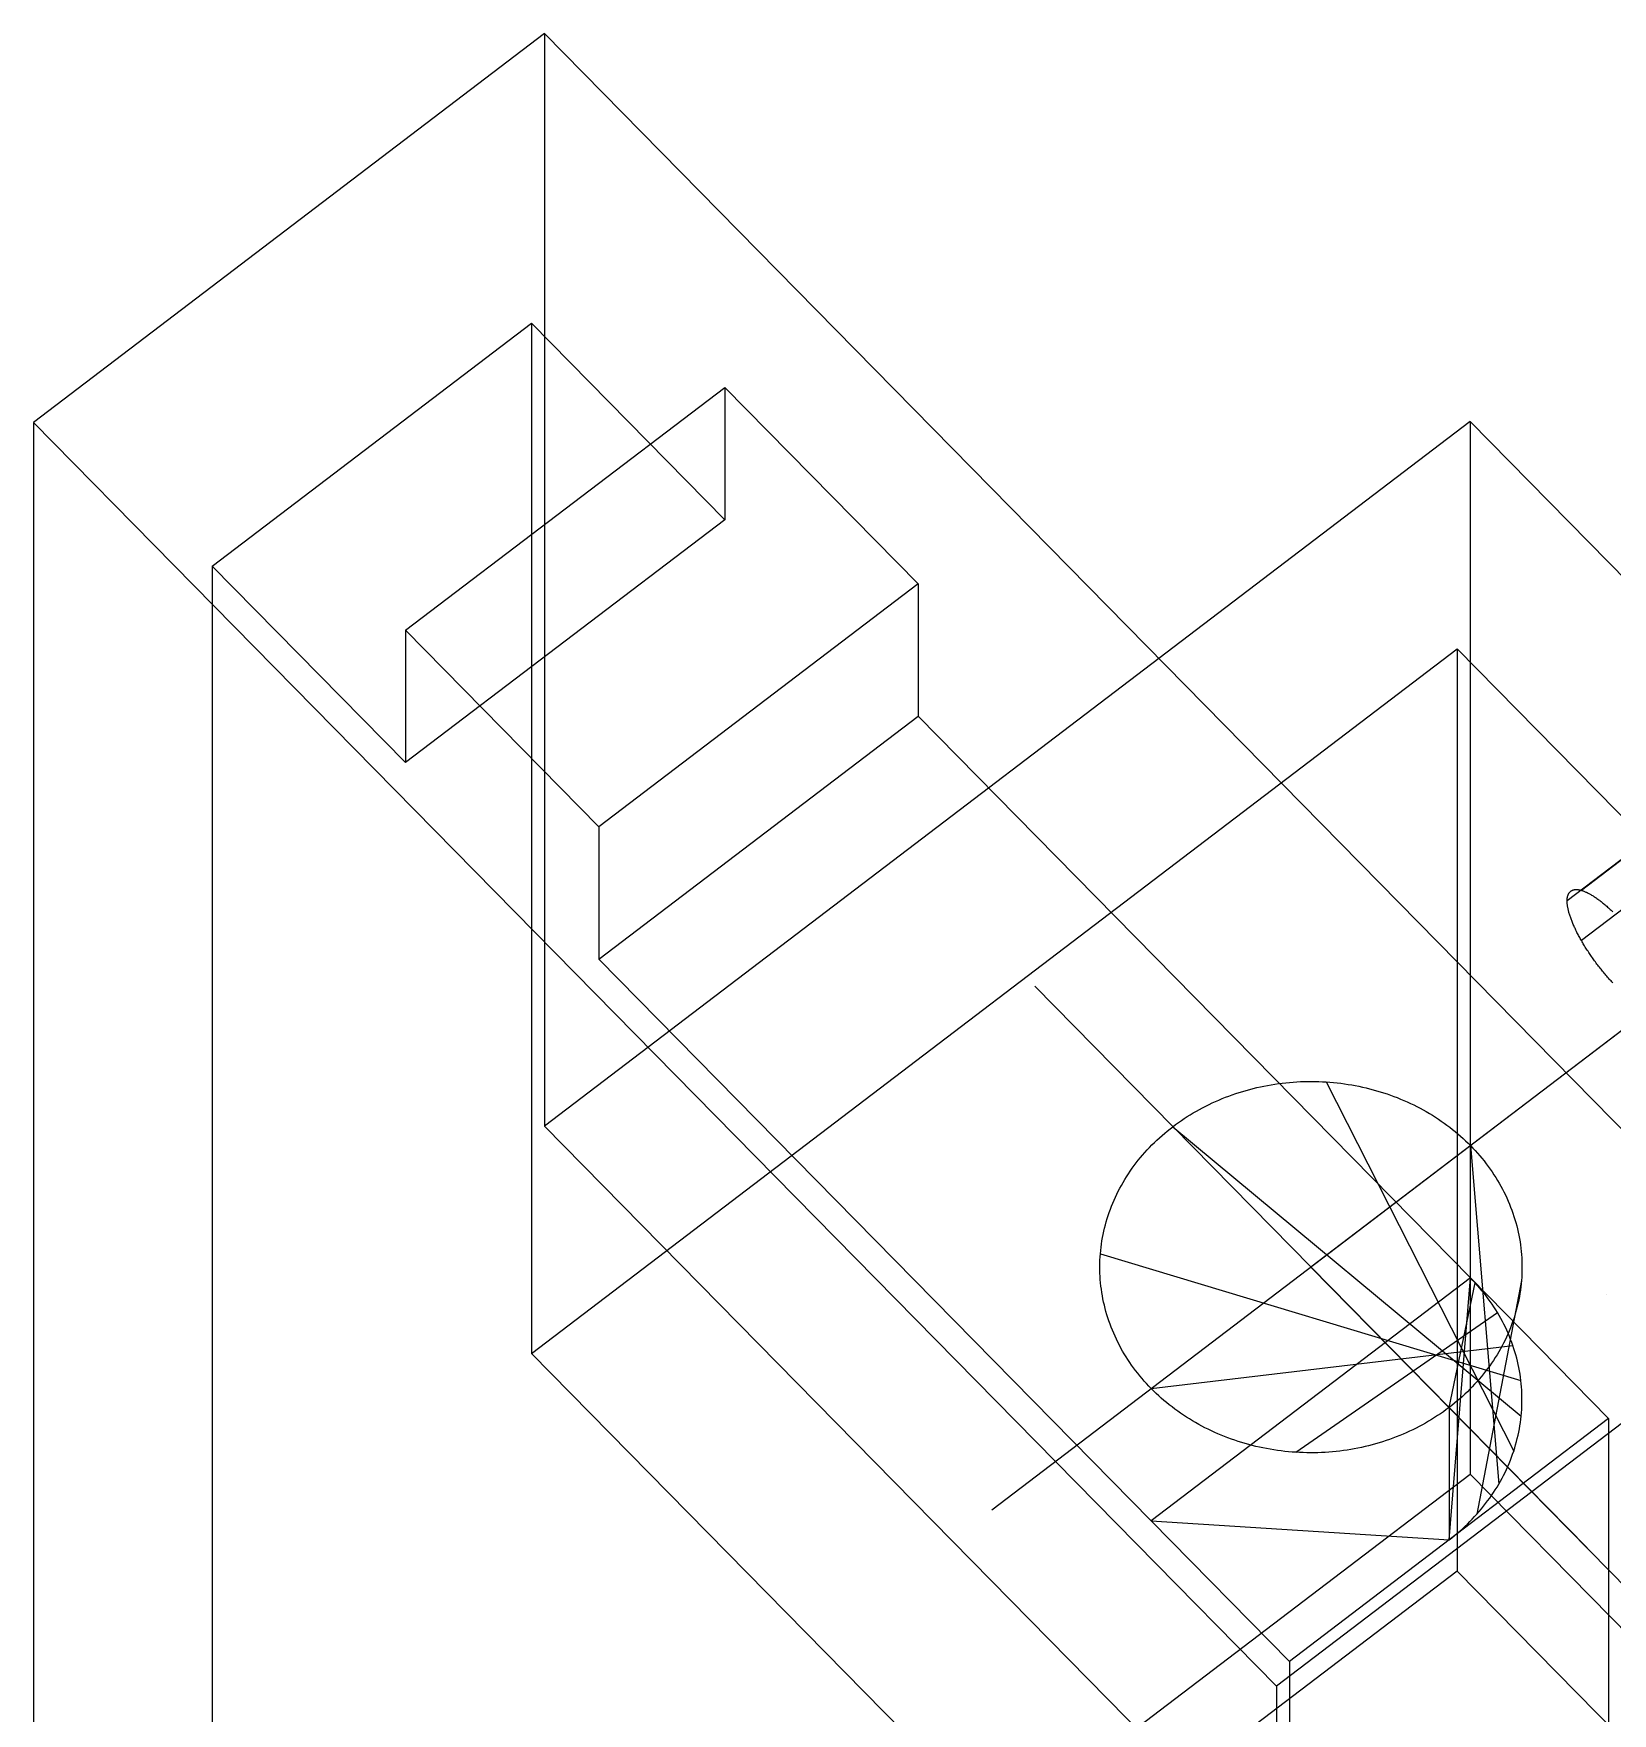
# Model space of a CAD drawing. Extents: x 0.1 to 1.91, y 6.56 to 8.08.
# Drawn here: x 0.8772 to 1.3004, y 7.6262 to 8.0766 of the extents above; entities that cross this region are included whole.
import ezdxf

# ---------------------------------------------------------------- set-up
doc = ezdxf.new("R2010")
doc.units = 0
doc.layers.get('0').update_dxf_attribs({"linetype": 'CONTINUOUS'})

msp = doc.modelspace()

# ---------------------------------------------------------------- linework, layer by layer
at = {"color": 7, "const_width": 0.000000113}
msp.add_lwpolyline([(1.27452, 7.72946), (1.29275, 7.74334), (1.30321, 7.77682), (1.3092, 7.77072), (1.30356, 7.75338), (1.30246, 7.75018), (1.30129, 7.74705), (1.30007, 7.74399), (1.30361, 7.74455), (1.3075, 7.74511), (1.31173, 7.74564), (1.3316, 7.74794), (1.33734, 7.7421), (1.29768, 7.73833), (1.27945, 7.72445), (1.27452, 7.72946)], dxfattribs=at)
at = {"color": 9}
for points in [[(1.01411, 8.07659, -0.17854), (0.8772, 7.97236, -0.12227)], [(1.01411, 8.07659, -0.17854), (0.8772, 7.97236, -0.12227)], [(1.01411, 8.07659, -0.17854), (1.01411, 7.78365, -0.72117)], [(1.01411, 8.07659, -0.17854), (1.34724, 7.73775, 0.00439)], [(1.01411, 8.07659, -0.17854), (1.34724, 7.73775, 0.00439)], [(1.01411, 8.07659, -0.17854), (1.01411, 7.78365, -0.72117)], [(0.92508, 7.93384, -0.18634), (1.01065, 7.99898, -0.22151)], [(0.92508, 7.93384, -0.18634), (1.01065, 7.99898, -0.22151)], [(1.01065, 7.99898, -0.22151), (1.06247, 7.94627, -0.19305)], [(1.01065, 7.99898, -0.22151), (1.06247, 7.94627, -0.19305)], [(1.01065, 7.99898, -0.22151), (1.01065, 7.7227, -0.73327)], [(1.01065, 7.99898, -0.22151), (1.01065, 7.7227, -0.73327)], [(0.9769, 7.91661, -0.09217), (1.06247, 7.98175, -0.12734)], [(1.06247, 7.98175, -0.12734), (1.06247, 7.94627, -0.19305)], [(1.06247, 7.98175, -0.12734), (1.06247, 7.94627, -0.19305)], [(1.06247, 7.98175, -0.12734), (1.11429, 7.92904, -0.09888)], [(0.8772, 7.97236, -0.12227), (1.21033, 7.63352, 0.06065)], [(0.8772, 7.97236, -0.12227), (0.8772, 7.39723, -1.18762)], [(0.8772, 7.97236, -0.12227), (1.21033, 7.63352, 0.06065)], [(0.8772, 7.97236, -0.12227), (0.8772, 7.39723, -1.18762)], [(1.26226, 7.97256, -0.82316), (1.01411, 7.78365, -0.72117)], [(1.26226, 7.97256, -0.82316), (1.01411, 7.78365, -0.72117)], [(1.59539, 7.63372, -0.64023), (1.26226, 7.97256, -0.82316)], [(1.26226, 7.97256, -0.82316), (1.26226, 7.69037, -1.34588)], [(1.26226, 7.97256, -0.82316), (1.26226, 7.69037, -1.34588)], [(1.59539, 7.63372, -0.64023), (1.26226, 7.97256, -0.82316)], [(1.06247, 7.94627, -0.19305), (0.9769, 7.88113, -0.15788)], [(1.06247, 7.94627, -0.19305), (0.9769, 7.88113, -0.15788)], [(0.9769, 7.88113, -0.15788), (0.92508, 7.93384, -0.18634)], [(0.92508, 7.93384, -0.18634), (0.92508, 7.4103, -1.15611)], [(0.9769, 7.88113, -0.15788), (0.92508, 7.93384, -0.18634)], [(0.92508, 7.93384, -0.18634), (0.92508, 7.4103, -1.15611)], [(1.11429, 7.92904, -0.09888), (1.02872, 7.8639, -0.06372)], [(1.11429, 7.92904, -0.09888), (1.11429, 7.89357, -0.1646)], [(1.11429, 7.92904, -0.09888), (1.11429, 7.89357, -0.1646)], [(0.9769, 7.91661, -0.09217), (0.9769, 7.88113, -0.15788)], [(0.9769, 7.91661, -0.09217), (0.9769, 7.88113, -0.15788)], [(1.02872, 7.8639, -0.06372), (0.9769, 7.91661, -0.09217)], [(1.01065, 7.7227, -0.73327), (1.2588, 7.91161, -0.83526)], [(1.01065, 7.7227, -0.73327), (1.2588, 7.91161, -0.83526)], [(1.2588, 7.91161, -0.83526), (1.54751, 7.61795, -0.67672)], [(1.2588, 7.91161, -0.83526), (1.2588, 7.66436, -1.29326)], [(1.2588, 7.91161, -0.83526), (1.2588, 7.66436, -1.29326)], [(1.2588, 7.91161, -0.83526), (1.54751, 7.61795, -0.67672)], [(1.02872, 7.82842, -0.12943), (1.11429, 7.89357, -0.1646)], [(1.02872, 7.82842, -0.12943), (1.11429, 7.89357, -0.1646)], [(1.11429, 7.89357, -0.1646), (1.26234, 7.74297, -0.0833)], [(1.11429, 7.89357, -0.1646), (1.26234, 7.74297, -0.0833)], [(1.02872, 7.8639, -0.06372), (1.02872, 7.82842, -0.12943)], [(1.02872, 7.8639, -0.06372), (1.02872, 7.82842, -0.12943)], [(1.3139, 7.8636, -0.89935), (1.28823, 7.84406, -0.8888)], [(1.3139, 7.8636, -0.89935), (1.28823, 7.84406, -0.8888)], [(1.31775, 7.86643, -0.88474), (1.29207, 7.84689, -0.87419)], [(1.31775, 7.85294, -0.90973), (1.29207, 7.8334, -0.89918)], [(1.28823, 7.84406, -0.8888), (1.28823, 7.84422, -0.88849), (1.28823, 7.84438, -0.88818), (1.28824, 7.84454, -0.88786), (1.28826, 7.84469, -0.88755), (1.28828, 7.84484, -0.88723), (1.2883, 7.84498, -0.88691), (1.28832, 7.84512, -0.88659), (1.28835, 7.84526, -0.88627), (1.28839, 7.84539, -0.88594), (1.28843, 7.84551, -0.88562), (1.28847, 7.84563, -0.88529), (1.28851, 7.84575, -0.88497), (1.28856, 7.84586, -0.88464), (1.28862, 7.84597, -0.88431), (1.28867, 7.84607, -0.88398), (1.28873, 7.84617, -0.88365), (1.2888, 7.84626, -0.88332), (1.28887, 7.84635, -0.88298), (1.28894, 7.84644, -0.88265), (1.28902, 7.84652, -0.88232), (1.2891, 7.84659, -0.88199), (1.28918, 7.84666, -0.88165), (1.28927, 7.84672, -0.88132), (1.28936, 7.84678, -0.88099), (1.28946, 7.84684, -0.88065), (1.28956, 7.84689, -0.88032), (1.28966, 7.84693, -0.87999), (1.28976, 7.84697, -0.87966), (1.28987, 7.84701, -0.87933), (1.28999, 7.84704, -0.87899), (1.2901, 7.84706, -0.87867), (1.29022, 7.84708, -0.87834), (1.29035, 7.8471, -0.87801), (1.29047, 7.84711, -0.87768), (1.2906, 7.84711, -0.87736), (1.29074, 7.84711, -0.87703), (1.29087, 7.84711, -0.87671), (1.29101, 7.8471, -0.87639), (1.29115, 7.84708, -0.87607), (1.2913, 7.84706, -0.87575), (1.29145, 7.84704, -0.87543), (1.2916, 7.84701, -0.87512), (1.29176, 7.84697, -0.87481), (1.29191, 7.84693, -0.8745), (1.29207, 7.84689, -0.87419), (1.29224, 7.84684, -0.87388), (1.2924, 7.84679, -0.87358), (1.29257, 7.84673, -0.87328), (1.29274, 7.84666, -0.87298), (1.29292, 7.84659, -0.87268), (1.2931, 7.84652, -0.87239), (1.29328, 7.84644, -0.8721), (1.29346, 7.84636, -0.87181), (1.29364, 7.84627, -0.87153), (1.29383, 7.84617, -0.87124), (1.29402, 7.84608, -0.87097), (1.29421, 7.84597, -0.87069), (1.2944, 7.84587, -0.87042), (1.2946, 7.84575, -0.87015), (1.2948, 7.84564, -0.86989), (1.295, 7.84552, -0.86962), (1.2952, 7.84539, -0.86937), (1.2954, 7.84526, -0.86911), (1.29561, 7.84513, -0.86886), (1.29581, 7.84499, -0.86861), (1.29602, 7.84484, -0.86837), (1.29623, 7.8447, -0.86813), (1.29644, 7.84455, -0.8679), (1.29666, 7.84439, -0.86767), (1.29687, 7.84423, -0.86744), (1.29709, 7.84407, -0.86722), (1.29731, 7.8439, -0.867), (1.29752, 7.84372, -0.86679), (1.29774, 7.84355, -0.86658), (1.29796, 7.84337, -0.86638), (1.29819, 7.84318, -0.86618), (1.29841, 7.843, -0.86599), (1.29863, 7.8428, -0.8658), (1.29886, 7.84261, -0.86561), (1.29908, 7.84241, -0.86543), (1.29931, 7.84221, -0.86526), (1.29954, 7.842, -0.86509), (1.29976, 7.84179, -0.86492), (1.29999, 7.84158, -0.86476), (1.30022, 7.84136, -0.86461), (1.30045, 7.84114, -0.86446)], [(1.30045, 7.82211, -0.89972), (1.30022, 7.82235, -0.89982), (1.29999, 7.8226, -0.89991), (1.29976, 7.82285, -0.9), (1.29954, 7.8231, -0.90009), (1.29931, 7.82336, -0.90017), (1.29908, 7.82362, -0.90024), (1.29886, 7.82388, -0.90031), (1.29863, 7.82414, -0.90037), (1.29841, 7.8244, -0.90043), (1.29819, 7.82467, -0.90048), (1.29796, 7.82494, -0.90052), (1.29774, 7.82521, -0.90056), (1.29752, 7.82548, -0.90059), (1.29731, 7.82575, -0.90062), (1.29709, 7.82602, -0.90064), (1.29687, 7.8263, -0.90066), (1.29666, 7.82658, -0.90067), (1.29644, 7.82685, -0.90067), (1.29623, 7.82713, -0.90067), (1.29602, 7.82741, -0.90066), (1.29581, 7.82769, -0.90065), (1.29561, 7.82798, -0.90063), (1.2954, 7.82826, -0.90061), (1.2952, 7.82854, -0.90057), (1.295, 7.82883, -0.90054), (1.2948, 7.82911, -0.9005), (1.2946, 7.8294, -0.90045), (1.2944, 7.82968, -0.90039), (1.29421, 7.82997, -0.90033), (1.29402, 7.83026, -0.90027), (1.29383, 7.83054, -0.9002), (1.29364, 7.83083, -0.90012), (1.29346, 7.83112, -0.90004), (1.29328, 7.8314, -0.89995), (1.2931, 7.83169, -0.89986), (1.29292, 7.83198, -0.89976), (1.29274, 7.83226, -0.89965), (1.29257, 7.83255, -0.89954), (1.2924, 7.83283, -0.89943), (1.29224, 7.83311, -0.89931), (1.29207, 7.8334, -0.89918), (1.29191, 7.83368, -0.89905), (1.29176, 7.83396, -0.89891), (1.2916, 7.83424, -0.89877), (1.29145, 7.83452, -0.89862), (1.2913, 7.8348, -0.89847), (1.29115, 7.83508, -0.89831), (1.29101, 7.83535, -0.89815), (1.29087, 7.83562, -0.89798), (1.29074, 7.8359, -0.89781), (1.2906, 7.83617, -0.89763), (1.29047, 7.83644, -0.89745), (1.29035, 7.83671, -0.89726), (1.29022, 7.83697, -0.89707), (1.2901, 7.83724, -0.89687), (1.28999, 7.8375, -0.89667), (1.28987, 7.83776, -0.89646), (1.28976, 7.83801, -0.89625), (1.28966, 7.83827, -0.89603), (1.28956, 7.83852, -0.89582), (1.28946, 7.83877, -0.89559), (1.28936, 7.83902, -0.89536), (1.28927, 7.83927, -0.89513), (1.28918, 7.83951, -0.89489), (1.2891, 7.83975, -0.89465), (1.28902, 7.83999, -0.89441), (1.28894, 7.84022, -0.89416), (1.28887, 7.84046, -0.89391), (1.2888, 7.84068, -0.89365), (1.28873, 7.84091, -0.89339), (1.28867, 7.84113, -0.89313), (1.28862, 7.84135, -0.89286), (1.28856, 7.84157, -0.89259), (1.28851, 7.84178, -0.89231), (1.28847, 7.84199, -0.89204), (1.28843, 7.8422, -0.89176), (1.28839, 7.8424, -0.89147), (1.28835, 7.8426, -0.89119), (1.28832, 7.8428, -0.8909), (1.2883, 7.84299, -0.89061), (1.28828, 7.84318, -0.89031), (1.28826, 7.84336, -0.89001), (1.28824, 7.84354, -0.88971), (1.28823, 7.84372, -0.88941), (1.28823, 7.84389, -0.88911), (1.28823, 7.84406, -0.8888)], [(1.17677, 7.67783, -0.04813), (1.02872, 7.82842, -0.12943)], [(1.17677, 7.67783, -0.04813), (1.02872, 7.82842, -0.12943)], [(1.25657, 7.70823, 0.02033), (1.25582, 7.70766, 0.02063), (1.25506, 7.70711, 0.02093), (1.25428, 7.70657, 0.02122), (1.2535, 7.70605, 0.0215), (1.2527, 7.70553, 0.02178), (1.2519, 7.70503, 0.02205), (1.25108, 7.70454, 0.02232), (1.25026, 7.70406, 0.02257), (1.24942, 7.70359, 0.02283), (1.24858, 7.70314, 0.02307), (1.24773, 7.7027, 0.02331), (1.24687, 7.70228, 0.02354), (1.246, 7.70186, 0.02376), (1.24512, 7.70146, 0.02398), (1.24424, 7.70108, 0.02418), (1.24335, 7.70071, 0.02438), (1.24245, 7.70035, 0.02458), (1.24154, 7.7, 0.02476), (1.24063, 7.69967, 0.02494), (1.23971, 7.69936, 0.02511), (1.23878, 7.69905, 0.02528), (1.23785, 7.69877, 0.02543), (1.23691, 7.69849, 0.02558), (1.23597, 7.69823, 0.02572), (1.23502, 7.69799, 0.02585), (1.23407, 7.69776, 0.02598), (1.23312, 7.69754, 0.02609), (1.23215, 7.69734, 0.0262), (1.23119, 7.69716, 0.0263), (1.23022, 7.69698, 0.02639), (1.22925, 7.69683, 0.02648), (1.22828, 7.69669, 0.02655), (1.2273, 7.69656, 0.02662), (1.22632, 7.69645, 0.02668), (1.22534, 7.69635, 0.02673), (1.22436, 7.69627, 0.02678), (1.22337, 7.69621, 0.02681), (1.22239, 7.69615, 0.02684), (1.2214, 7.69612, 0.02686), (1.22041, 7.6961, 0.02687), (1.21942, 7.69609, 0.02688), (1.21844, 7.6961, 0.02687), (1.21745, 7.69613, 0.02686), (1.21646, 7.69617, 0.02684), (1.21548, 7.69622, 0.02681), (1.21449, 7.69629, 0.02677), (1.21351, 7.69638, 0.02672), (1.21253, 7.69648, 0.02667), (1.21155, 7.69659, 0.02661), (1.21058, 7.69672, 0.02653), (1.2096, 7.69687, 0.02646), (1.20863, 7.69703, 0.02637), (1.20767, 7.6972, 0.02627), (1.2067, 7.69739, 0.02617), (1.20574, 7.6976, 0.02606), (1.20479, 7.69782, 0.02594), (1.20384, 7.69805, 0.02582), (1.20289, 7.6983, 0.02568), (1.20195, 7.69857, 0.02554), (1.20101, 7.69884, 0.02539), (1.20008, 7.69913, 0.02523), (1.19916, 7.69944, 0.02507), (1.19824, 7.69976, 0.02489), (1.19733, 7.7001, 0.02471), (1.19643, 7.70044, 0.02453), (1.19553, 7.70081, 0.02433), (1.19464, 7.70118, 0.02413), (1.19376, 7.70157, 0.02392), (1.19288, 7.70197, 0.0237), (1.19201, 7.70239, 0.02347), (1.19116, 7.70282, 0.02324), (1.19031, 7.70326, 0.023), (1.18947, 7.70372, 0.02276), (1.18863, 7.70419, 0.0225), (1.18781, 7.70467, 0.02225), (1.187, 7.70516, 0.02198), (1.1862, 7.70567, 0.02171), (1.1854, 7.70619, 0.02143), (1.18462, 7.70672, 0.02114), (1.18385, 7.70726, 0.02085), (1.18309, 7.70781, 0.02055), (1.18234, 7.70838, 0.02024), (1.1816, 7.70896, 0.01993), (1.18088, 7.70955, 0.01961), (1.18016, 7.71015, 0.01929), (1.17946, 7.71076, 0.01896), (1.17877, 7.71138, 0.01862), (1.17809, 7.71201, 0.01828), (1.17743, 7.71265, 0.01794), (1.17677, 7.7133, 0.01758), (1.17613, 7.71397, 0.01723), (1.17551, 7.71464, 0.01686), (1.1749, 7.71532, 0.0165), (1.1743, 7.71601, 0.01612), (1.17371, 7.71671, 0.01575), (1.17314, 7.71742, 0.01536), (1.17258, 7.71813, 0.01498), (1.17204, 7.71886, 0.01458), (1.17151, 7.71959, 0.01419), (1.171, 7.72034, 0.01379), (1.1705, 7.72109, 0.01338), (1.17001, 7.72184, 0.01297), (1.16954, 7.72261, 0.01256), (1.16909, 7.72338, 0.01214), (1.16865, 7.72416, 0.01172), (1.16823, 7.72494, 0.0113), (1.16782, 7.72573, 0.01087), (1.16743, 7.72653, 0.01044), (1.16705, 7.72734, 0.01001), (1.16669, 7.72814, 0.00957), (1.16635, 7.72896, 0.00913), (1.16602, 7.72978, 0.00869), (1.16571, 7.7306, 0.00824), (1.16542, 7.73143, 0.0078), (1.16514, 7.73227, 0.00735), (1.16488, 7.7331, 0.00689), (1.16463, 7.73395, 0.00644), (1.1644, 7.73479, 0.00598), (1.16419, 7.73564, 0.00553), (1.164, 7.73649, 0.00507), (1.16382, 7.73735, 0.0046), (1.16366, 7.7382, 0.00414), (1.16352, 7.73906, 0.00368), (1.16339, 7.73993, 0.00321), (1.16328, 7.74079, 0.00275), (1.16319, 7.74165, 0.00228), (1.16311, 7.74252, 0.00181), (1.16306, 7.74339, 0.00134), (1.16302, 7.74426, 0.00087), (1.16299, 7.74512, 0.00041), (1.16299, 7.74599, -0.00006), (1.163, 7.74686, -0.00053), (1.16302, 7.74773, -0.001), (1.16307, 7.7486, -0.00147), (1.16313, 7.74947, -0.00194), (1.16321, 7.75033, -0.00241), (1.16331, 7.7512, -0.00287), (1.16342, 7.75206, -0.00334), (1.16355, 7.75292, -0.0038), (1.1637, 7.75378, -0.00427), (1.16387, 7.75464, -0.00473), (1.16405, 7.75549, -0.00519), (1.16425, 7.75634, -0.00565), (1.16447, 7.75719, -0.00611), (1.1647, 7.75803, -0.00656), (1.16495, 7.75887, -0.00702), (1.16521, 7.75971, -0.00747), (1.1655, 7.76054, -0.00792), (1.1658, 7.76137, -0.00837), (1.16611, 7.76219, -0.00881), (1.16644, 7.76301, -0.00925), (1.16679, 7.76383, -0.00969), (1.16716, 7.76463, -0.01013), (1.16754, 7.76544, -0.01056), (1.16793, 7.76623, -0.01099), (1.16834, 7.76702, -0.01142), (1.16877, 7.7678, -0.01184), (1.16921, 7.76858, -0.01226), (1.16967, 7.76935, -0.01267), (1.17014, 7.77011, -0.01309), (1.17063, 7.77087, -0.01349), (1.17114, 7.77162, -0.0139), (1.17165, 7.77236, -0.0143), (1.17219, 7.77309, -0.01469), (1.17273, 7.77381, -0.01508), (1.17329, 7.77453, -0.01547), (1.17387, 7.77523, -0.01585), (1.17446, 7.77593, -0.01623), (1.17506, 7.77662, -0.0166), (1.17568, 7.7773, -0.01696), (1.17631, 7.77796, -0.01732), (1.17695, 7.77862, -0.01768), (1.17761, 7.77927, -0.01803), (1.17828, 7.77991, -0.01838), (1.17896, 7.78054, -0.01872), (1.17965, 7.78116, -0.01905), (1.18036, 7.78177, -0.01938), (1.18107, 7.78236, -0.0197), (1.1818, 7.78295, -0.02002), (1.18254, 7.78352, -0.02033), (1.1833, 7.78409, -0.02063), (1.18406, 7.78464, -0.02093), (1.18483, 7.78518, -0.02122), (1.18562, 7.7857, -0.0215), (1.18641, 7.78622, -0.02178), (1.18722, 7.78672, -0.02205), (1.18803, 7.78721, -0.02232), (1.18886, 7.78769, -0.02257), (1.18969, 7.78816, -0.02283), (1.19054, 7.78861, -0.02307), (1.19139, 7.78905, -0.02331), (1.19225, 7.78947, -0.02354), (1.19312, 7.78989, -0.02376), (1.19399, 7.79029, -0.02398), (1.19488, 7.79067, -0.02418), (1.19577, 7.79104, -0.02438), (1.19667, 7.7914, -0.02458), (1.19758, 7.79175, -0.02476), (1.19849, 7.79208, -0.02494), (1.19941, 7.79239, -0.02511), (1.20034, 7.7927, -0.02528), (1.20127, 7.79298, -0.02543), (1.2022, 7.79326, -0.02558), (1.20315, 7.79352, -0.02572), (1.20409, 7.79376, -0.02585), (1.20505, 7.79399, -0.02598), (1.206, 7.79421, -0.02609), (1.20696, 7.79441, -0.0262), (1.20793, 7.79459, -0.0263), (1.2089, 7.79477, -0.02639), (1.20987, 7.79492, -0.02648), (1.21084, 7.79506, -0.02655), (1.21182, 7.79519, -0.02662), (1.2128, 7.7953, -0.02668), (1.21378, 7.7954, -0.02673), (1.21476, 7.79548, -0.02678), (1.21575, 7.79554, -0.02681), (1.21673, 7.7956, -0.02684), (1.21772, 7.79563, -0.02686), (1.21871, 7.79565, -0.02687), (1.21969, 7.79566, -0.02688), (1.22068, 7.79565, -0.02687), (1.22167, 7.79562, -0.02686), (1.22265, 7.79558, -0.02684), (1.22364, 7.79553, -0.02681), (1.22462, 7.79546, -0.02677), (1.22561, 7.79537, -0.02672), (1.22659, 7.79527, -0.02667), (1.22757, 7.79516, -0.02661), (1.22854, 7.79503, -0.02653), (1.22952, 7.79488, -0.02646), (1.23049, 7.79472, -0.02637), (1.23145, 7.79454, -0.02627), (1.23242, 7.79435, -0.02617), (1.23338, 7.79415, -0.02606), (1.23433, 7.79393, -0.02594), (1.23528, 7.7937, -0.02582), (1.23623, 7.79345, -0.02568), (1.23717, 7.79318, -0.02554), (1.2381, 7.79291, -0.02539), (1.23903, 7.79261, -0.02523), (1.23996, 7.79231, -0.02507), (1.24088, 7.79199, -0.02489), (1.24179, 7.79165, -0.02471), (1.24269, 7.79131, -0.02453), (1.24359, 7.79094, -0.02433), (1.24448, 7.79057, -0.02413), (1.24536, 7.79018, -0.02392), (1.24624, 7.78977, -0.0237), (1.2471, 7.78936, -0.02347), (1.24796, 7.78893, -0.02324), (1.24881, 7.78849, -0.023), (1.24965, 7.78803, -0.02276), (1.25048, 7.78756, -0.0225), (1.25131, 7.78708, -0.02225), (1.25212, 7.78659, -0.02198), (1.25292, 7.78608, -0.02171), (1.25371, 7.78556, -0.02143), (1.2545, 7.78503, -0.02114), (1.25527, 7.78449, -0.02085), (1.25603, 7.78393, -0.02055), (1.25678, 7.78337, -0.02024), (1.25751, 7.78279, -0.01993), (1.25824, 7.7822, -0.01961), (1.25896, 7.7816, -0.01929), (1.25966, 7.78099, -0.01896), (1.26035, 7.78037, -0.01862), (1.26103, 7.77974, -0.01828), (1.26169, 7.7791, -0.01794), (1.26234, 7.77845, -0.01758), (1.26298, 7.77778, -0.01723), (1.26361, 7.77711, -0.01686), (1.26422, 7.77643, -0.0165), (1.26482, 7.77574, -0.01612), (1.26541, 7.77504, -0.01575), (1.26598, 7.77433, -0.01536), (1.26654, 7.77361, -0.01498), (1.26708, 7.77289, -0.01458), (1.26761, 7.77216, -0.01419), (1.26812, 7.77141, -0.01379), (1.26862, 7.77066, -0.01338), (1.2691, 7.76991, -0.01297), (1.26957, 7.76914, -0.01256), (1.27003, 7.76837, -0.01214), (1.27047, 7.76759, -0.01172), (1.27089, 7.76681, -0.0113), (1.2713, 7.76602, -0.01087), (1.27169, 7.76522, -0.01044), (1.27206, 7.76441, -0.01001), (1.27242, 7.7636, -0.00957), (1.27277, 7.76279, -0.00913), (1.27309, 7.76197, -0.00869), (1.27341, 7.76115, -0.00824), (1.2737, 7.76032, -0.0078), (1.27398, 7.75948, -0.00735), (1.27424, 7.75865, -0.00689), (1.27449, 7.7578, -0.00644), (1.27471, 7.75696, -0.00598), (1.27492, 7.75611, -0.00553), (1.27512, 7.75526, -0.00507), (1.2753, 7.7544, -0.0046), (1.27546, 7.75355, -0.00414), (1.2756, 7.75269, -0.00368), (1.27573, 7.75182, -0.00321), (1.27584, 7.75096, -0.00275), (1.27593, 7.7501, -0.00228), (1.276, 7.74923, -0.00181), (1.27606, 7.74836, -0.00134), (1.2761, 7.74749, -0.00087), (1.27613, 7.74663, -0.00041), (1.27613, 7.74576, 0.00006), (1.27612, 7.74489, 0.00053), (1.27609, 7.74402, 0.001), (1.27605, 7.74315, 0.00147), (1.27599, 7.74228, 0.00194), (1.27591, 7.74142, 0.00241), (1.27581, 7.74055, 0.00287), (1.27569, 7.73969, 0.00334), (1.27556, 7.73883, 0.0038), (1.27542, 7.73797, 0.00427), (1.27525, 7.73711, 0.00473), (1.27507, 7.73626, 0.00519), (1.27487, 7.73541, 0.00565), (1.27465, 7.73456, 0.00611), (1.27442, 7.73372, 0.00656), (1.27417, 7.73288, 0.00702), (1.2739, 7.73204, 0.00747), (1.27362, 7.73121, 0.00792), (1.27332, 7.73038, 0.00837), (1.27301, 7.72956, 0.00881), (1.27268, 7.72874, 0.00925), (1.27233, 7.72792, 0.00969), (1.27196, 7.72712, 0.01013), (1.27158, 7.72631, 0.01056), (1.27119, 7.72552, 0.01099), (1.27078, 7.72473, 0.01142), (1.27035, 7.72395, 0.01184), (1.26991, 7.72317, 0.01226), (1.26945, 7.7224, 0.01267), (1.26897, 7.72164, 0.01309), (1.26849, 7.72088, 0.01349), (1.26798, 7.72013, 0.0139), (1.26747, 7.71939, 0.0143), (1.26693, 7.71866, 0.01469), (1.26639, 7.71794, 0.01508), (1.26582, 7.71722, 0.01547), (1.26525, 7.71652, 0.01585), (1.26466, 7.71582, 0.01623), (1.26406, 7.71513, 0.0166), (1.26344, 7.71445, 0.01696), (1.26281, 7.71378, 0.01732), (1.26217, 7.71313, 0.01768), (1.26151, 7.71248, 0.01803), (1.26084, 7.71184, 0.01838), (1.26016, 7.71121, 0.01872), (1.25947, 7.71059, 0.01905), (1.25876, 7.70998, 0.01938), (1.25804, 7.70939, 0.0197), (1.25731, 7.7088, 0.02002), (1.25657, 7.70823, 0.02033)], [(1.22364, 7.79553, -0.02681), (1.2739, 7.69656, -0.05824)], [(1.01411, 7.78365, -0.72117), (1.34724, 7.44481, -0.53825)], [(1.01411, 7.78365, -0.72117), (1.34724, 7.44481, -0.53825)], [(1.18254, 7.78352, -0.02033), (1.27591, 7.70594, -0.06331)], [(1.26234, 7.77845, -0.01758), (1.26991, 7.68769, -0.05346)], [(1.16313, 7.74947, -0.00194), (1.27584, 7.71549, -0.06846)], [(1.26234, 7.74297, -0.0833), (1.17677, 7.67783, -0.04813)], [(1.25657, 7.67275, -0.04539), (1.25731, 7.67332, -0.0457), (1.25804, 7.67391, -0.04601), (1.25876, 7.67451, -0.04634), (1.25947, 7.67511, -0.04666), (1.26016, 7.67573, -0.047), (1.26084, 7.67636, -0.04734), (1.26151, 7.677, -0.04768), (1.26217, 7.67765, -0.04803), (1.26281, 7.67831, -0.04839), (1.26344, 7.67898, -0.04875), (1.26406, 7.67966, -0.04912), (1.26466, 7.68034, -0.04949), (1.26525, 7.68104, -0.04986), (1.26582, 7.68175, -0.05025), (1.26639, 7.68246, -0.05063), (1.26693, 7.68319, -0.05102), (1.26747, 7.68392, -0.05142), (1.26798, 7.68466, -0.05182), (1.26849, 7.68541, -0.05222), (1.26897, 7.68616, -0.05263), (1.26945, 7.68692, -0.05304), (1.26991, 7.68769, -0.05346), (1.27035, 7.68847, -0.05387), (1.27078, 7.68925, -0.0543), (1.27119, 7.69004, -0.05472), (1.27158, 7.69084, -0.05515), (1.27196, 7.69164, -0.05559), (1.27233, 7.69245, -0.05602), (1.27268, 7.69326, -0.05646), (1.27301, 7.69408, -0.0569), (1.27332, 7.6949, -0.05735), (1.27362, 7.69573, -0.05779), (1.2739, 7.69656, -0.05824), (1.27417, 7.6974, -0.0587), (1.27442, 7.69824, -0.05915), (1.27465, 7.69909, -0.05961), (1.27487, 7.69993, -0.06006), (1.27507, 7.70078, -0.06052), (1.27525, 7.70164, -0.06098), (1.27542, 7.70249, -0.06145), (1.27556, 7.70335, -0.06191), (1.27569, 7.70421, -0.06237), (1.27581, 7.70508, -0.06284), (1.27591, 7.70594, -0.06331), (1.27599, 7.70681, -0.06377), (1.27605, 7.70768, -0.06424), (1.27609, 7.70854, -0.06471), (1.27612, 7.70941, -0.06518), (1.27613, 7.71028, -0.06565), (1.27613, 7.71115, -0.06612), (1.2761, 7.71202, -0.06659), (1.27606, 7.71289, -0.06706), (1.276, 7.71375, -0.06752), (1.27593, 7.71462, -0.06799), (1.27584, 7.71549, -0.06846), (1.27573, 7.71635, -0.06893), (1.2756, 7.71721, -0.06939), (1.27546, 7.71807, -0.06985), (1.2753, 7.71893, -0.07032), (1.27512, 7.71978, -0.07078), (1.27492, 7.72063, -0.07124), (1.27471, 7.72148, -0.0717), (1.27449, 7.72233, -0.07215), (1.27424, 7.72317, -0.07261), (1.27398, 7.72401, -0.07306), (1.2737, 7.72484, -0.07351), (1.27341, 7.72567, -0.07396), (1.27309, 7.72649, -0.0744), (1.27277, 7.72731, -0.07485), (1.27242, 7.72813, -0.07529), (1.27206, 7.72894, -0.07572), (1.27169, 7.72974, -0.07616), (1.2713, 7.73054, -0.07659), (1.27089, 7.73133, -0.07701), (1.27047, 7.73212, -0.07744), (1.27003, 7.73289, -0.07786), (1.26957, 7.73367, -0.07827), (1.2691, 7.73443, -0.07869), (1.26862, 7.73519, -0.0791), (1.26812, 7.73594, -0.0795), (1.26761, 7.73668, -0.0799), (1.26708, 7.73741, -0.0803), (1.26654, 7.73814, -0.08069), (1.26598, 7.73886, -0.08108), (1.26541, 7.73956, -0.08146), (1.26482, 7.74026, -0.08184), (1.26422, 7.74096, -0.08221), (1.26361, 7.74164, -0.08258), (1.26298, 7.74231, -0.08294), (1.26234, 7.74297, -0.0833)], [(1.25657, 7.67275, -0.04539), (1.25731, 7.67332, -0.0457), (1.25804, 7.67391, -0.04601), (1.25876, 7.67451, -0.04634), (1.25947, 7.67511, -0.04666), (1.26016, 7.67573, -0.047), (1.26084, 7.67636, -0.04734), (1.26151, 7.677, -0.04768), (1.26217, 7.67765, -0.04803), (1.26281, 7.67831, -0.04839), (1.26344, 7.67898, -0.04875), (1.26406, 7.67966, -0.04912), (1.26466, 7.68034, -0.04949), (1.26525, 7.68104, -0.04986), (1.26582, 7.68175, -0.05025), (1.26639, 7.68246, -0.05063), (1.26693, 7.68319, -0.05102), (1.26747, 7.68392, -0.05142), (1.26798, 7.68466, -0.05182), (1.26849, 7.68541, -0.05222), (1.26897, 7.68616, -0.05263), (1.26945, 7.68692, -0.05304), (1.26991, 7.68769, -0.05346), (1.27035, 7.68847, -0.05387), (1.27078, 7.68925, -0.0543), (1.27119, 7.69004, -0.05472), (1.27158, 7.69084, -0.05515), (1.27196, 7.69164, -0.05559), (1.27233, 7.69245, -0.05602), (1.27268, 7.69326, -0.05646), (1.27301, 7.69408, -0.0569), (1.27332, 7.6949, -0.05735), (1.27362, 7.69573, -0.05779), (1.2739, 7.69656, -0.05824), (1.27417, 7.6974, -0.0587), (1.27442, 7.69824, -0.05915), (1.27465, 7.69909, -0.05961), (1.27487, 7.69993, -0.06006), (1.27507, 7.70078, -0.06052), (1.27525, 7.70164, -0.06098), (1.27542, 7.70249, -0.06145), (1.27556, 7.70335, -0.06191), (1.27569, 7.70421, -0.06237), (1.27581, 7.70508, -0.06284), (1.27591, 7.70594, -0.06331), (1.27599, 7.70681, -0.06377), (1.27605, 7.70768, -0.06424), (1.27609, 7.70854, -0.06471), (1.27612, 7.70941, -0.06518), (1.27613, 7.71028, -0.06565), (1.27613, 7.71115, -0.06612), (1.2761, 7.71202, -0.06659), (1.27606, 7.71289, -0.06706), (1.276, 7.71375, -0.06752), (1.27593, 7.71462, -0.06799), (1.27584, 7.71549, -0.06846), (1.27573, 7.71635, -0.06893), (1.2756, 7.71721, -0.06939), (1.27546, 7.71807, -0.06985), (1.2753, 7.71893, -0.07032), (1.27512, 7.71978, -0.07078), (1.27492, 7.72063, -0.07124), (1.27471, 7.72148, -0.0717), (1.27449, 7.72233, -0.07215), (1.27424, 7.72317, -0.07261), (1.27398, 7.72401, -0.07306), (1.2737, 7.72484, -0.07351), (1.27341, 7.72567, -0.07396), (1.27309, 7.72649, -0.0744), (1.27277, 7.72731, -0.07485), (1.27242, 7.72813, -0.07529), (1.27206, 7.72894, -0.07572), (1.27169, 7.72974, -0.07616), (1.2713, 7.73054, -0.07659), (1.27089, 7.73133, -0.07701), (1.27047, 7.73212, -0.07744), (1.27003, 7.73289, -0.07786), (1.26957, 7.73367, -0.07827), (1.2691, 7.73443, -0.07869), (1.26862, 7.73519, -0.0791), (1.26812, 7.73594, -0.0795), (1.26761, 7.73668, -0.0799), (1.26708, 7.73741, -0.0803), (1.26654, 7.73814, -0.08069), (1.26598, 7.73886, -0.08108), (1.26541, 7.73956, -0.08146), (1.26482, 7.74026, -0.08184), (1.26422, 7.74096, -0.08221), (1.26361, 7.74164, -0.08258), (1.26298, 7.74231, -0.08294), (1.26234, 7.74297, -0.0833)], [(1.25657, 7.67275, -0.04539), (1.25731, 7.67332, -0.0457), (1.25804, 7.67391, -0.04601), (1.25876, 7.67451, -0.04634), (1.25947, 7.67511, -0.04666), (1.26016, 7.67573, -0.047), (1.26084, 7.67636, -0.04734), (1.26151, 7.677, -0.04768), (1.26217, 7.67765, -0.04803), (1.26281, 7.67831, -0.04839), (1.26344, 7.67898, -0.04875), (1.26406, 7.67966, -0.04912), (1.26466, 7.68034, -0.04949), (1.26525, 7.68104, -0.04986), (1.26582, 7.68175, -0.05025), (1.26639, 7.68246, -0.05063), (1.26693, 7.68319, -0.05102), (1.26747, 7.68392, -0.05142), (1.26798, 7.68466, -0.05182), (1.26849, 7.68541, -0.05222), (1.26897, 7.68616, -0.05263), (1.26945, 7.68692, -0.05304), (1.26991, 7.68769, -0.05346), (1.27035, 7.68847, -0.05387), (1.27078, 7.68925, -0.0543), (1.27119, 7.69004, -0.05472), (1.27158, 7.69084, -0.05515), (1.27196, 7.69164, -0.05559), (1.27233, 7.69245, -0.05602), (1.27268, 7.69326, -0.05646), (1.27301, 7.69408, -0.0569), (1.27332, 7.6949, -0.05735), (1.27362, 7.69573, -0.05779), (1.2739, 7.69656, -0.05824), (1.27417, 7.6974, -0.0587), (1.27442, 7.69824, -0.05915), (1.27465, 7.69909, -0.05961), (1.27487, 7.69993, -0.06006), (1.27507, 7.70078, -0.06052), (1.27525, 7.70164, -0.06098), (1.27542, 7.70249, -0.06145), (1.27556, 7.70335, -0.06191), (1.27569, 7.70421, -0.06237), (1.27581, 7.70508, -0.06284), (1.27591, 7.70594, -0.06331), (1.27599, 7.70681, -0.06377), (1.27605, 7.70768, -0.06424), (1.27609, 7.70854, -0.06471), (1.27612, 7.70941, -0.06518), (1.27613, 7.71028, -0.06565), (1.27613, 7.71115, -0.06612), (1.2761, 7.71202, -0.06659), (1.27606, 7.71289, -0.06706), (1.276, 7.71375, -0.06752), (1.27593, 7.71462, -0.06799), (1.27584, 7.71549, -0.06846), (1.27573, 7.71635, -0.06893), (1.2756, 7.71721, -0.06939), (1.27546, 7.71807, -0.06985), (1.2753, 7.71893, -0.07032), (1.27512, 7.71978, -0.07078), (1.27492, 7.72063, -0.07124), (1.27471, 7.72148, -0.0717), (1.27449, 7.72233, -0.07215), (1.27424, 7.72317, -0.07261), (1.27398, 7.72401, -0.07306), (1.2737, 7.72484, -0.07351), (1.27341, 7.72567, -0.07396), (1.27309, 7.72649, -0.0744), (1.27277, 7.72731, -0.07485), (1.27242, 7.72813, -0.07529), (1.27206, 7.72894, -0.07572), (1.27169, 7.72974, -0.07616), (1.2713, 7.73054, -0.07659), (1.27089, 7.73133, -0.07701), (1.27047, 7.73212, -0.07744), (1.27003, 7.73289, -0.07786), (1.26957, 7.73367, -0.07827), (1.2691, 7.73443, -0.07869), (1.26862, 7.73519, -0.0791), (1.26812, 7.73594, -0.0795), (1.26761, 7.73668, -0.0799), (1.26708, 7.73741, -0.0803), (1.26654, 7.73814, -0.08069), (1.26598, 7.73886, -0.08108), (1.26541, 7.73956, -0.08146), (1.26482, 7.74026, -0.08184), (1.26422, 7.74096, -0.08221), (1.26361, 7.74164, -0.08258), (1.26298, 7.74231, -0.08294), (1.26234, 7.74297, -0.0833)], [(1.25657, 7.67275, -0.04539), (1.26234, 7.74297, -0.0833)], [(1.26234, 7.74297, -0.0833), (1.29936, 7.70532, -0.06297)], [(1.26234, 7.74297, -0.0833), (1.29936, 7.70532, -0.06297)], [(1.27599, 7.74228, 0.00194), (1.26406, 7.67966, -0.04912)], [(1.34724, 7.73775, 0.00439), (1.21033, 7.63352, 0.06065)], [(1.34724, 7.73775, 0.00439), (1.21033, 7.63352, 0.06065)], [(1.25657, 7.70823, 0.02033), (1.26361, 7.74164, -0.08258)], [(1.21548, 7.69622, 0.02681), (1.26957, 7.73367, -0.07827)], [(1.17677, 7.7133, 0.01758), (1.2737, 7.72484, -0.07351)], [(1.29936, 7.42904, -0.57474), (1.01065, 7.7227, -0.73327)], [(1.29936, 7.42904, -0.57474), (1.01065, 7.7227, -0.73327)], [(1.25657, 7.70823, 0.02033), (1.25657, 7.67275, -0.04539)], [(1.29936, 7.70532, -0.06297), (1.25657, 7.67275, -0.04539)], [(1.29936, 7.70532, -0.06297), (1.25657, 7.67275, -0.04539)], [(1.29936, 7.70532, -0.06297), (1.29936, 7.42904, -0.57474)], [(1.29936, 7.70532, -0.06297), (1.29936, 7.42904, -0.57474)], [(0.8772, 7.39723, -1.18762), (1.26226, 7.69037, -1.34588)], [(0.8772, 7.39723, -1.18762), (1.26226, 7.69037, -1.34588)], [(1.26226, 7.69037, -1.34588), (1.59539, 7.35153, -1.16295)], [(1.26226, 7.69037, -1.34588), (1.59539, 7.35153, -1.16295)], [(1.21379, 7.64018, -0.0278), (1.17677, 7.67783, -0.04813)], [(1.17677, 7.67783, -0.04813), (1.25657, 7.67275, -0.04539)], [(1.21379, 7.64018, -0.0278), (1.17677, 7.67783, -0.04813)], [(1.25657, 7.67275, -0.04539), (1.21379, 7.64018, -0.0278)], [(1.25657, 7.67275, -0.04539), (1.21379, 7.64018, -0.0278)], [(1.2588, 7.66436, -1.29326), (0.92508, 7.4103, -1.15611)], [(1.2588, 7.66436, -1.29326), (0.92508, 7.4103, -1.15611)], [(1.54751, 7.3707, -1.13473), (1.2588, 7.66436, -1.29326)], [(1.54751, 7.3707, -1.13473), (1.2588, 7.66436, -1.29326)], [(1.21379, 7.64018, -0.0278), (1.21379, 7.11664, -0.99757)], [(1.21379, 7.64018, -0.0278), (1.21379, 7.11664, -0.99757)], [(1.21033, 7.63352, 0.06065), (1.21033, 7.05838, -1.0047)], [(1.21033, 7.63352, 0.06065), (1.21033, 7.05838, -1.0047)]]:
    msp.add_polyline3d(points, dxfattribs=at)
at = {"color": 7}
for points in [[(1.44885, 7.92043, -0.09424), (1.21956, 7.74587, 0), (1.67772, 7.27986, 0.25158), (1.90701, 7.45442, 0.15735), (1.44885, 7.92043, -0.09424)], [(1.14553, 7.82117, -0.04065), (1.29359, 7.67058, 0.04065)], [(1.30513, 7.81102, -0.03517), (1.13399, 7.68073, 0.03517)], [(1.59539, 7.35153, -1.16295), (1.26226, 7.69037, -1.34588)]]:
    msp.add_polyline3d(points, dxfattribs=at)

doc.saveas('drawing.dxf')
